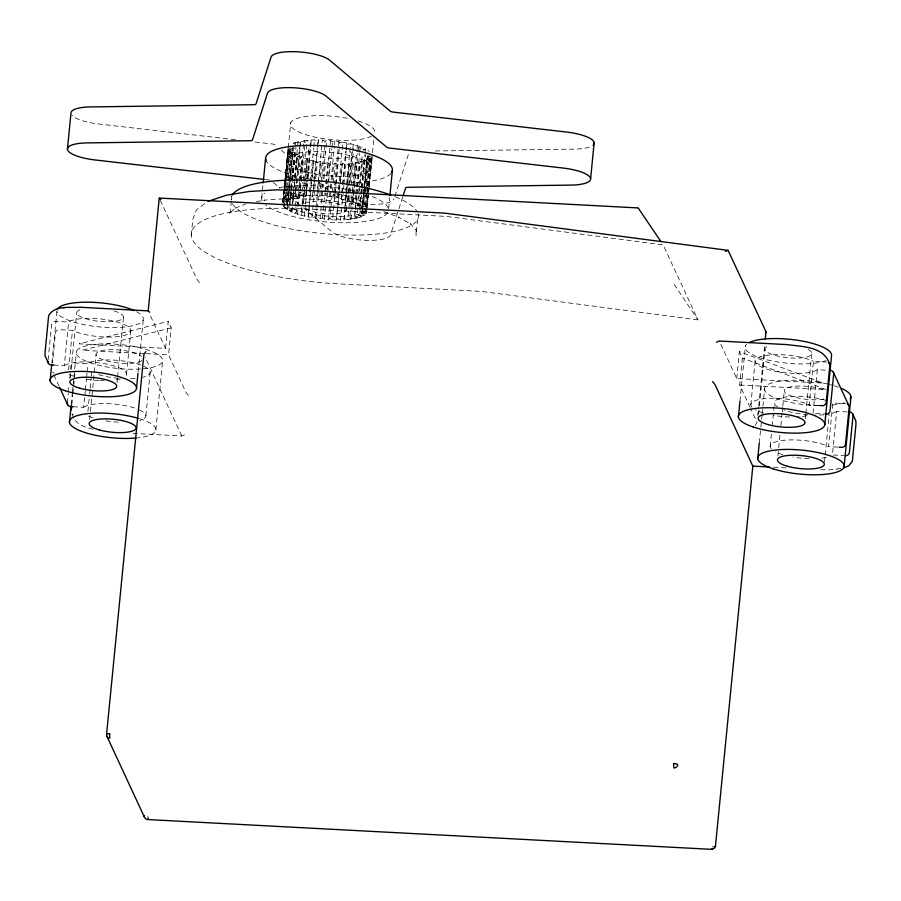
<?xml version="1.0" encoding="UTF-8"?>
<svg xmlns="http://www.w3.org/2000/svg" width="901" height="901" viewBox="0 0 901 901"><rect width="100%" height="100%" fill="white"/><g stroke="black" fill="none" stroke-linecap="round" stroke-linejoin="round"><path stroke-width="0.68" stroke-dasharray="4.5 3.38" d="M48.113 359.927L51.594 324.608A3.615 3.435 -24.9 0 1 55.502 321.342L68.611 322.029A32.132 8.897 5.6 0 1 115.418 321.544A32.132 8.897 5.6 0 1 122.097 335.938A32.132 8.897 5.6 0 1 72.474 330.363L59.365 329.665A3.615 3.435 -24.9 0 0 55.457 332.942L52.517 362.821M51.898 362.833L57.123 309.696M53.835 365.074L64.32 365.626L68.611 322.029M68.589 369.872L72.474 330.363M67.316 402.938L68.251 393.433M68.386 392.081L69.062 385.279M69.726 378.488L70.12 374.422M70.661 368.982L70.931 366.268A3.615 3.435 -24.9 0 1 74.839 362.99L87.949 363.689A32.132 8.897 5.6 0 1 133.877 362.979A32.132 8.897 5.6 0 1 142.786 377.294M70.301 377.992L70.976 371.066M71.111 369.68L76.698 312.94M71.235 404.493L72.463 392.036M72.508 391.496L73.871 377.654M73.961 376.809L76.461 351.356M71.855 404.481L72.79 394.976M72.925 393.613L74.254 380.031M74.389 378.668L74.794 374.602A3.615 3.435 -24.9 0 1 75.436 372.89M73.172 406.734L83.658 407.286L85.268 390.933M85.404 389.57L86.473 378.679M86.609 377.316L87.003 373.228M87.138 371.865L87.949 363.689M87.926 411.532L89.537 395.179M89.672 393.816L90.066 389.728M90.201 388.365L91.271 377.463M91.406 376.1L91.812 372.023M89.638 419.641L90.314 412.726M90.449 411.34L96.035 354.6M117.04 382.587L117.457 378.443M117.592 377.057L123.437 317.535M126.545 374.129L130.836 330.521M138.146 371.719L143.315 319.123M145.883 415.778L150.163 372.181M155.85 429.991L162.653 360.783M165.559 348.383L168.205 321.398L79.164 343.822L165.559 348.383L149.938 314.731M188.354 395.438L185.91 392.228L168.555 354.836L171.213 327.851L168.205 321.398M191.26 235.093L192.825 219.18L196.373 209.922L205.912 202.759M231.32 201.16L230.273 211.769L228.989 214.089L235.296 207.973L234.553 208.39L245.691 203.953M231.444 199.831L231.839 195.855A94.076 26.061 5.6 0 0 231.118 199.898M261.684 198.13L263.182 182.903M282.734 202.274L284.637 182.892M284.761 181.743L288.038 148.293M285.043 180.324L282.869 202.477A42.336 11.724 5.6 0 1 283.488 201.441L284.446 191.755M285.178 178.939L290.753 122.727M282.88 203.389L285.189 179.862M285.324 178.477L288.185 149.408A42.336 11.724 5.6 0 1 288.038 148.665M284.581 190.37L288.658 148.845M288.185 149.408L292.757 150.253L288.759 150.658L283.319 206.025A42.336 11.724 5.6 0 0 284.232 207.174L289.018 207.793L285.64 208.446L287.273 191.834M289.176 191.902L288.219 201.587L284.592 200.371L285.685 189.3M285.82 187.915L286.631 179.614M286.777 178.229L289.897 146.39M284.232 207.174L285.73 191.947M285.865 190.573L286.676 182.261M286.811 180.876L289.671 151.819A42.336 11.724 5.6 0 1 288.759 150.658M284.592 200.371A42.336 11.724 5.6 0 1 285.977 199.459L287.61 182.858M288.151 177.317L291 148.248M287.408 190.449L288.219 182.148M288.354 180.763L291.079 153.08L294.458 152.427L291.744 180.11M287.047 203.525L292.487 148.169L289.153 148.26M287.318 205.619L293.309 143.191A42.336 11.724 5.6 0 1 295.382 142.437L300.134 143.113L296.463 180.482M293.872 191.958L292.104 209.956L287.284 209.595L289.322 188.838M289.458 187.453L290.268 179.153M290.404 177.767L292.724 154.24A42.336 11.724 5.6 0 1 291.079 153.08M289.311 190.516L293.523 147.618M291.62 191.586L290.809 199.887L287.869 198.547A42.336 11.724 5.6 0 1 289.942 197.792L294.841 147.967M294.976 146.581L295.382 142.437M289.3 205.023L291.609 181.495M296.846 207.872L296.44 212.017L291.766 211.949A42.336 11.724 5.6 0 1 289.458 210.845L289.863 206.689M289.998 205.304L292.307 181.777M292.442 180.391L294.897 155.479L297.544 154.589L294.008 190.573M291.755 190.201L292.577 181.901M292.712 180.515L295.978 147.291M295.37 191.564L294.695 198.479L292.566 197.071L294.334 179.085M294.469 177.7L298.006 141.716A42.336 11.724 5.6 0 1 300.697 141.142L305.18 142.054L300.416 190.505M291.766 211.949L292.442 205.023M292.588 203.637L295.032 178.725M295.168 177.339L297.206 156.583A42.336 11.724 5.6 0 1 294.897 155.479M295.505 190.179L296.328 181.867M292.566 197.071A42.336 11.724 5.6 0 1 295.258 196.508L300.01 148.068M300.146 146.683L300.697 141.142M303.896 193.163L301.858 213.92L297.521 214.123A42.336 11.724 5.6 0 1 294.627 213.109L295.179 207.568M295.314 206.194L300.067 157.743L301.88 156.661L299.571 180.189M296.981 206.487L299.425 181.574M300.281 191.879L299.729 197.42L298.49 196.001L299.177 189.086M299.312 187.701L303.93 140.635A42.336 11.724 5.6 0 1 307.14 140.286L311.172 141.389L307.23 181.529M297.521 214.123L299.965 189.21M300.112 187.825L302.961 158.756A42.336 11.724 5.6 0 1 300.067 157.743M298.49 196.001A42.336 11.724 5.6 0 1 301.689 195.652L301.97 192.882M302.105 191.496L303.051 181.811M303.186 180.425L307.14 140.286M304.358 180.56L306.396 159.804A42.336 11.724 5.6 0 0 309.764 160.682L313.604 160.22L308.165 215.576L304.324 216.049A42.336 11.724 5.6 0 1 300.957 215.17L303.141 193.017M303.682 187.487L304.223 181.946M304.031 191.778L307.297 158.553L302.961 158.756M303.434 203.502L305.754 179.975M305.889 178.589L308.739 149.521M301.689 195.652L305.732 196.756L306.926 180.155M307.061 178.77L310.868 140.015A42.336 11.724 5.6 0 1 314.46 139.88L317.907 141.142L317.366 146.672M305.732 196.756L307.095 182.914M304.324 216.049L305.416 204.977M305.552 203.592L307.86 180.065M307.996 178.68L309.764 160.682M314.607 179.997L312.467 196.508L309.02 195.247L310.248 182.79M310.383 181.405L313.649 148.181M313.785 146.807L314.46 139.88M330.768 208.829L329.811 218.515L328.246 219.653A42.336 11.724 5.6 0 1 324.304 219.337L322.412 217.918L319.99 218.875A42.336 11.724 5.6 0 1 316.093 218.346L315.102 216.927L311.904 217.659A42.336 11.724 5.6 0 1 308.21 216.938L313.604 160.22M312.467 196.508L313.83 182.666M313.965 181.281L317.231 148.057M314.742 178.612L318.008 145.399M318.143 144.014L318.549 139.858A42.336 11.724 5.6 0 1 322.389 139.959L325.115 141.322L326.68 140.184A42.336 11.724 5.6 0 1 330.622 140.5L332.514 141.907L334.935 140.961A42.336 11.724 5.6 0 1 338.832 141.491L339.823 142.899L339.283 148.44M311.904 217.659L314.629 189.976M314.764 188.591L315.575 180.279M315.722 178.905L317.343 162.293L320.542 161.572L321.533 162.98L317.175 207.264M349.746 187.577L348.518 200.033A42.336 11.724 5.6 0 0 345.162 199.144L341.321 199.617L341.276 198.265A42.336 11.724 5.6 0 0 337.571 197.544L334.384 198.265L333.393 196.857A42.336 11.724 5.6 0 0 329.496 196.328L327.074 197.274L325.182 195.855A42.336 11.724 5.6 0 0 321.24 195.54L319.675 196.677L316.949 195.314L318.177 182.858M318.312 181.473L322.389 139.959M315.102 216.927L315.913 208.627M316.048 207.241L320.542 161.572M316.093 218.346L317.039 208.649M319.675 196.677L321.038 182.835M321.173 181.45L325.115 141.322M321.24 195.54L321.781 190.01M321.916 188.624L322.727 180.313M322.873 178.939L326.68 140.184M319.99 218.875L323.391 184.266M323.932 178.736L325.43 163.509L327.851 162.563L329.743 163.971A42.336 11.724 5.6 0 0 333.685 164.286L335.251 163.149L337.976 164.511A42.336 11.724 5.6 0 0 341.817 164.613L342.459 163.329L345.905 164.59A42.336 11.724 5.6 0 0 349.498 164.455L345.421 205.98M322.412 217.918L324.856 193.005M324.991 191.62L327.851 162.563M325.182 195.855L325.452 193.096M325.588 191.71L330.622 140.5M324.304 219.337L326.883 193.039M327.018 191.654L329.743 163.971M327.074 197.274L331.838 148.834M331.973 147.449L332.514 141.907M329.496 196.328L330.994 181.101M331.129 179.716L334.395 146.503M334.53 145.117L334.935 140.961M328.246 219.653L329.608 205.811M329.743 204.426L332.052 180.898M332.199 179.513L333.685 164.286M330.904 207.444L333.212 183.917M333.347 182.531L335.251 163.149M333.393 196.857L333.674 194.087M333.809 192.701L338.832 141.491M334.384 198.265L334.789 194.109M334.924 192.735L339.148 149.825M342.459 163.329L336.377 219.968A42.336 11.724 5.6 0 1 332.537 219.878L335.938 185.279M336.073 183.894L337.976 164.511M337.571 197.544L339.069 182.317M339.204 180.932L343.022 142.178A42.336 11.724 5.6 0 1 346.716 142.899L346.221 149.791M336.377 219.968L340.049 182.599M340.184 181.225L341.817 164.613M341.276 198.265L341.682 194.109M341.817 192.724L342.504 185.809M342.639 184.423L345.905 151.199M346.04 149.825L346.716 142.899M341.321 199.617L341.862 194.087M341.997 192.701L342.684 185.775M342.819 184.39L346.085 151.177M345.274 207.365L344.058 219.821A42.336 11.724 5.6 0 1 340.465 219.957L343.867 185.347M344.002 183.962L345.905 164.59M345.162 199.144L350.602 143.777A42.336 11.724 5.6 0 1 353.969 144.667L353.417 150.208M344.058 219.821L344.565 210.136M344.7 208.75L349.194 163.081L353.237 164.185A42.336 11.724 5.6 0 0 356.436 163.836L354.532 183.207M346.187 210.305L347.673 195.078M347.82 193.704L351.627 154.949M355.535 195.168L354.859 202.083A42.336 11.724 5.6 0 0 351.964 201.069L347.628 201.272L348.304 194.357M348.439 192.972L349.115 186.045M349.261 184.671L352.516 151.447M352.651 150.062L353.068 145.917L353.969 144.667M350.286 182.036L353.282 151.582M343.743 218.447L347.786 219.551L348.743 209.865M348.878 208.48L353.237 164.185M347.786 219.551A42.336 11.724 5.6 0 0 350.996 219.191L349.746 217.772L352.741 187.329M352.877 185.944L355.185 162.417L359.668 163.329A42.336 11.724 5.6 0 0 362.36 162.754L358.012 207.05M351.964 201.069L353.597 184.468M353.733 183.083L356.999 149.859M357.134 148.474L357.404 145.714L353.068 145.917M350.996 219.191L354.397 184.592M361.526 189.131L360.028 204.358A42.336 11.724 5.6 0 0 357.72 203.254L353.046 203.175L357.945 153.35M358.08 151.965L358.485 147.809L360.299 146.728L359.747 152.258M355.67 193.783L356.21 188.241M356.357 186.867L359.612 153.643M349.746 217.772L354.228 218.684L356.548 195.157M356.683 193.771L357.224 188.241M357.359 186.856L359.668 163.329M357.877 208.435L356.92 218.121L354.791 216.713L355.332 211.183M355.467 209.798L360.231 161.358L364.984 162.034A42.336 11.724 5.6 0 0 367.056 161.279L362.562 206.96M368.881 155.535L363.846 206.746A42.336 11.724 5.6 0 0 362.202 205.597L357.382 205.248L362.416 154.037M362.427 208.345L361.616 216.645L358.677 215.305L359.082 211.161M359.217 209.775L361.267 189.007M361.402 187.622L364.117 159.95L368.948 160.367A42.336 11.724 5.6 0 0 370.334 159.466L366.707 158.238L371.437 158.396A42.336 11.724 5.6 0 0 372.057 157.36L367.878 156.301L364.747 188.14M361.661 187.746L364.928 154.533M365.063 153.147L365.468 148.992A42.336 11.724 5.6 0 0 363.159 147.888L358.485 147.809M354.791 216.713L359.544 217.4L361.684 194.954M361.853 193.873L362.236 189.413M362.393 188.332L365.626 154.814M367.067 192.679L364.894 214.821L361.256 213.605L361.538 210.834M361.673 209.449L367.101 155.772M362.439 206.802L367.473 155.591M368.678 193.321L366.617 212.726L362.439 211.667L364.072 195.055M364.207 193.67L364.612 189.525M358.677 215.305L363.508 215.733L365.547 194.976M365.693 193.591L366.099 189.435M366.234 188.05L368.948 160.367M365.389 206.633L367.293 187.262M367.428 185.876L370.288 156.808M367.203 191.294L367.608 187.138M367.743 185.764L370.334 159.466M366.302 207.793L367.529 195.337M367.664 193.952L371.336 156.583M361.256 213.605L365.997 213.751L366.268 210.992M366.403 209.606L371.437 158.396M367.011 207.658L368.509 192.431M368.644 191.046L372.327 154.06M372.462 152.674L374.095 136.062M368.667 191.958L369.219 187.78M369.331 186.631L372.327 156.177M388.613 208.762L389.705 197.691M417.647 219.337L416.082 235.262L415.992 228.415L416.803 230.915L410.315 223.662L410.946 224.191L398.4 217.04L399.053 217.299L383.758 211.667M736.725 378.555L739.383 351.559L823.12 383.116L736.725 378.555L719.37 341.164M750.139 407.443L739.732 385.009L742.379 358.024L739.383 351.559M739.946 401.418L745.386 346.052M750.837 404.808L755.117 361.211M757.786 415.688L758.608 407.32M758.743 405.923L764.78 344.554M758.563 414.347L759.239 407.421M759.374 406.036L764.96 349.295M759.273 443.078L760.726 428.392M760.861 427.006L762.088 414.55M762.133 414.01L764.724 387.712A43.417 12.028 5.6 0 1 827.264 383.905M770.164 446.468L771.369 434.203M772.18 426.027L774.455 402.871M777.901 455.996L778.577 449.081M778.712 447.696L780.075 433.854M780.897 425.554L782.113 413.097M782.248 411.712L782.665 407.556M782.8 406.171L784.287 390.944M805.303 418.942L805.719 414.798M805.854 413.413L811.7 353.89M818.367 405.461L809.188 404.977L813.468 361.38L826.577 362.067M813.051 413.3L817.342 369.703L827.828 370.255M824.505 461.988L825.057 456.447M825.192 455.061L829.134 414.933M837.705 447.11L828.526 446.626L832.141 409.842M832.276 408.48L832.806 403.029L845.915 403.727M847.165 411.915L836.68 411.363L832.389 454.96L844.192 455.579M148.237 817.838L148.338 816.982A3.615 1.002 5.6 0 1 147.404 816.903M394.875 196.35L409.178 151.942M402.691 197.071L390.493 234.958A30.397 8.424 5.6 0 1 364.409 240.229A30.397 8.424 5.6 0 1 331.996 231.861L302.195 206.791M317.907 141.142L318.549 139.858M306.396 159.804L307.297 158.553M300.957 215.17L301.858 213.92M347.628 201.272L348.518 200.033M755.117 425.373L757.077 422.4L750.713 408.682M184.48 434.766L182.103 435.971L131.94 433.336M294.627 213.109L296.44 212.017M353.046 203.175L354.859 202.083M365.468 148.992L362.821 149.881L367.642 150.23A42.336 11.724 5.6 0 1 369.286 151.391M289.458 210.845L292.104 209.956M357.382 205.248L360.028 204.358M171.213 327.851L82.16 350.275L144.87 353.586M339.823 142.899L343.022 142.178M360.468 207.41L363.846 206.746M256.391 201.655L264.489 200.112L263.925 200.213C298.524 196.812 333.764 199.234 367.574 207.309M820.755 469.725L829.157 469.849L841.59 468.374M836.691 469.308L837.254 469.207M346.761 144.25L350.602 143.777M367.878 156.301L371.212 156.211M362.439 211.667L366.887 211.544A42.336 11.724 5.6 0 0 366.741 210.429M435.386 150.974L574.444 149.115A30.397 8.424 5.6 0 0 592.655 145.455M297.206 156.583L301.88 156.661M283.488 201.441L288.219 201.587M146.266 353.665L168.555 354.836M739.732 385.009L826.116 389.57L742.379 358.024M815.675 413.446L824.854 413.931M773.621 467.225L786.1 467.889M292.724 154.24L297.544 154.589M285.977 199.459L290.809 199.887M235.488 139.734L98.603 123.978A30.397 8.424 5.6 0 1 71.979 115.294M255.039 141.986L271.809 143.912A3.615 1.002 5.6 0 1 274.873 144.847L277.001 146.638M265.48 179.581L268.273 179.896A3.615 1.002 5.6 0 1 269.804 180.177M289.671 151.819L294.458 152.427M697.937 319.866L481.134 291.383L338.337 283.838A130.262 36.085 5.6 0 1 192.42 239.565A130.262 36.085 5.6 0 1 303.536 208.863L446.322 216.409L663.136 244.881L697.937 319.866L672.461 281.81M289.942 197.792L294.695 198.479M295.258 196.508L299.729 197.42M93.028 429.281C86.327 427.401 78.41 425.565 74.4 419.28M337.019 218.695L340.465 219.957M364.117 159.95L367.056 161.279M293.309 143.191L295.269 144.081M329.811 218.515L332.537 219.878M360.231 161.358L362.36 162.754M298.006 141.716L300.134 143.113M181.799 435.96L145.095 357.134M281.258 150.219L315.305 178.871M319.562 182.452L329.147 190.505M333.404 194.087L335.532 195.877A30.397 8.424 5.6 0 0 367.946 204.245A30.397 8.424 5.6 0 0 394.03 198.963M273.465 182.621L279.851 187.994M284.108 191.575L301.125 205.901M355.185 162.417L356.436 163.836M303.93 140.635L305.18 142.054M199.436 282.644L196.992 279.423L159.882 199.459M53.88 375.075L59.038 386.18M72.08 414.28L73.814 418.03M349.194 163.081L349.498 164.455M310.868 140.015L311.172 141.389M308.165 215.576L308.21 216.938M844.248 402.668A43.417 12.028 5.6 0 1 832.738 405.022M818.626 405.574A43.417 12.028 5.6 0 1 764.724 387.712M829.697 384.49A43.417 12.028 5.6 0 1 833.188 385.459M834.574 385.876A43.417 12.028 5.6 0 1 838.459 387.205M823.942 399.087A23.516 6.51 5.6 0 1 790.932 395.944A23.516 6.51 5.6 0 1 791.258 386.754A23.516 6.51 5.6 0 1 824.269 389.784M136.625 311.735A43.417 12.028 5.6 0 1 113.256 327.592A43.417 12.028 5.6 0 1 56.932 311.622M114.112 310.913A23.516 6.51 5.6 0 1 118.256 320.666A23.516 6.51 5.6 0 1 84.559 318.368A23.516 6.51 5.6 0 1 83.264 308.818M826.093 360.558A43.417 12.028 5.6 0 1 771.966 360.929A43.417 12.028 5.6 0 1 746.681 344.261M808.107 349.509A23.516 6.51 5.6 0 1 803.343 357.629A23.516 6.51 5.6 0 1 772.405 354.577A23.516 6.51 5.6 0 1 769.353 345.702M140.657 368.993A43.417 12.028 5.6 0 1 76.213 352.764A43.417 12.028 5.6 0 1 139.824 347.741A43.417 12.028 5.6 0 1 143.045 368.802M141.817 360.501A23.516 6.51 5.6 0 1 106.104 360.715A23.516 6.51 5.6 0 1 105.113 350.072A23.516 6.51 5.6 0 1 141.423 356.289M139.509 418.717A43.417 12.028 5.6 0 1 137.684 437.863M135.15 378.465A32.132 8.897 5.6 0 1 130.318 378.724M118.425 378.307A32.132 8.897 5.6 0 1 97.229 374.208M139.475 409.899A32.132 8.897 5.6 0 1 139.756 420.553M118.189 422.197A32.132 8.897 5.6 0 1 103.457 420.452M92.938 417.805A32.132 8.897 5.6 0 1 87.532 415.62M83.658 407.286A32.132 8.897 5.6 0 1 136.828 408.795M73.51 414.753A3.615 3.435 -24.9 0 1 71.99 413.773M806.981 415.688A32.132 8.897 5.6 0 1 797.419 416.926M789.783 417.005A32.132 8.897 5.6 0 1 773.666 415.384M763.552 413.03A32.132 8.897 5.6 0 1 755.004 409.538M751.918 407.162A32.132 8.897 5.6 0 1 769.431 398.31A32.132 8.897 5.6 0 1 809.188 404.977M817.342 369.703A32.132 8.897 5.6 0 1 770.524 370.187A32.132 8.897 5.6 0 1 763.845 355.794A32.132 8.897 5.6 0 1 813.468 361.38M120.419 378.893A32.132 8.897 5.6 0 1 114.202 380.121M104.156 380.684A32.132 8.897 5.6 0 1 100.202 380.605M98.851 380.537A32.132 8.897 5.6 0 1 84.131 378.792M73.6 376.145A32.132 8.897 5.6 0 1 68.194 373.96M64.32 365.626A32.132 8.897 5.6 0 1 103.705 363.553A32.132 8.897 5.6 0 1 125.577 376.291M54.173 373.104A3.615 3.435 -24.9 0 1 52.652 372.124M826.318 457.348A32.132 8.897 5.6 0 1 819.572 458.372M809.121 458.654A32.132 8.897 5.6 0 1 793.004 457.032M782.89 454.69A32.132 8.897 5.6 0 1 775.401 451.773M771.256 448.811A32.132 8.897 5.6 0 1 788.769 439.97A32.132 8.897 5.6 0 1 828.526 446.626M836.68 411.363A32.132 8.897 5.6 0 1 827.749 414.302M823.863 414.775A32.132 8.897 5.6 0 1 814.718 415.091M808.017 414.775A32.132 8.897 5.6 0 1 783.51 409.854M777.394 406.813A32.132 8.897 5.6 0 1 787.226 396.812A32.132 8.897 5.6 0 1 827.4 400.844M418.087 213.909A94.076 26.061 5.6 0 1 334.89 234.542A94.076 26.061 5.6 0 1 231.929 202.691M395.528 196.88A94.076 26.061 5.6 0 1 417.028 211.487M713.288 846.794A3.615 1.002 5.6 0 1 712.376 846.771M325.43 163.509A42.336 11.724 5.6 0 1 321.533 162.98M317.343 162.293A42.336 11.724 5.6 0 1 313.649 161.572M357.404 145.714A42.336 11.724 5.6 0 1 360.299 146.728M366.617 212.726A42.336 11.724 5.6 0 1 365.997 213.751M364.894 214.821A42.336 11.724 5.6 0 1 363.508 215.733M361.616 216.645A42.336 11.724 5.6 0 1 359.544 217.4M356.92 218.121A42.336 11.724 5.6 0 1 354.228 218.684M287.284 209.595A42.336 11.724 5.6 0 1 285.64 208.446M305.428 195.382A42.336 11.724 5.6 0 1 309.02 195.247M313.109 195.224A42.336 11.724 5.6 0 1 316.949 195.314M350.117 151.706A21.714 6.014 5.6 0 1 330.262 158.283A21.714 6.014 5.6 0 1 310.181 148.136M346.164 208.728A21.714 6.014 5.6 0 1 330.419 213.942A21.714 6.014 5.6 0 1 304.808 208.12M304.741 203.491A21.714 6.014 5.6 0 1 341.839 205.451M366.076 210.597A42.336 11.724 5.6 0 1 330.735 216.319A42.336 11.724 5.6 0 1 288.174 206.487M285.065 204.212A42.336 11.724 5.6 0 1 301.407 192.251M336.152 193.783A42.336 11.724 5.6 0 1 366.853 206.34M390.978 173.386A63.689 17.637 5.6 0 1 351.3 182.61M310.079 179.186A63.689 17.637 5.6 0 1 304.977 178.218M303.738 177.959A63.689 17.637 5.6 0 1 266.2 160.682M387.633 212.715A63.689 17.637 5.6 0 1 331.23 222.333A63.689 17.637 5.6 0 1 265.727 204.977M262.259 200.822A63.689 17.637 5.6 0 1 264.781 193.197M279.254 187.735A63.689 17.637 5.6 0 1 356.436 191.575M372.203 196.553A63.689 17.637 5.6 0 1 387.914 207.455M371.561 136.017A42.336 11.724 5.6 0 1 316.578 137.459A42.336 11.724 5.6 0 1 293.568 120.013A42.336 11.724 5.6 0 1 348.552 118.56M358.102 120.959A42.336 11.724 5.6 0 1 374.365 133.303M306.149 171.821A42.336 11.724 5.6 0 0 371.122 168.408A42.336 11.724 5.6 0 0 309.809 151.773A42.336 11.724 5.6 0 0 306.149 171.821"/><path stroke-width="1.35" d="M67.44 149.138L70.976 113.154A30.397 8.424 5.6 0 1 90.686 106.915L253.62 104.73A3.615 1.002 5.6 0 0 255.952 104.088L271.088 57.056A30.397 8.424 5.6 0 1 297.172 51.785A30.397 8.424 5.6 0 1 329.597 60.153L390.257 111.183A3.615 1.002 5.6 0 0 393.32 112.118L566.526 132.053A30.397 8.424 5.6 0 1 593.331 144.858M50.129 380.83L51.762 364.218M69.467 422.49L71.156 405.337M71.325 409.921L71.584 407.196M136.513 388.331L138.011 373.104M106.577 734.259L143.901 354.33L145.883 351.615M263.182 182.903L265.626 157.99M389.975 194.931L392.419 170.019M590.606 178.86L594.142 142.876M738.392 417.186L739.946 401.418M715.462 846.185L752.831 466.132L715.09 384.761L712.646 381.551M765.321 338.979L765.985 331.737L728.109 250.365L444.734 213.132L159.252 198.062L148.203 310.991M757.73 458.846L759.273 443.078M824.775 424.686L831.578 355.478A43.417 12.028 5.6 0 0 798.128 340.364A43.417 12.028 5.6 0 0 749.058 342.65M844.113 466.346L850.916 397.138M148.113 818.57L147.516 819.403A3.615 3.435 -24.9 0 1 144.295 815.754A3.615 1.002 5.6 0 0 144.532 816.024M712.139 848.37L711.689 849.35L147.651 819.55M403.119 195.765L405.641 187.926A3.615 1.002 5.6 0 1 407.973 187.284L570.907 185.099A30.397 8.424 5.6 0 0 590.335 177.801A30.397 8.424 5.6 0 0 562.99 168.036L389.784 148.102A3.615 1.002 5.6 0 1 386.72 147.167L326.061 96.137A30.397 8.424 5.6 0 0 293.636 87.769A30.397 8.424 5.6 0 0 267.552 93.051L252.415 140.072A3.615 1.002 5.6 0 1 250.084 140.725L87.149 142.899A30.397 8.424 5.6 0 0 67.71 150.197A30.397 8.424 5.6 0 0 95.067 159.961L264.083 179.423M766.008 331.996L765.602 332.829M716.52 342.222L719.201 341.029L787.069 344.599C801.789 346.682 824.246 346.401 829.506 363.959M725.44 251.402L728.109 250.365M208.03 201.328L226.601 195.202L249.239 191.485L276.156 189.852L305.777 190.37L637.559 207.906M843.55 468.002L848.731 465.828L852.346 461.256L855.95 424.585L855.882 421.049L852.706 413.953M149.746 312.287L148.169 310.868L80.245 307.264C70.199 307.894 54.285 305.056 48.654 315.733L45.05 352.404L45.118 355.94L48.294 363.047M63.746 307.782L64.309 307.68M53.835 365.074L51.211 364.939A3.615 3.435 -24.9 0 1 47.99 361.29M819.673 405.529L822.298 405.664A3.615 3.435 -24.9 0 0 826.206 402.398L829.81 365.716A3.615 3.435 -24.9 0 0 828.323 362.63M73.172 406.734L70.548 406.588A3.615 3.435 -24.9 0 1 67.316 402.938M839.011 447.189L841.635 447.324A3.615 3.435 -24.9 0 0 845.543 444.047L849.147 407.376A3.615 3.435 -24.9 0 0 847.661 404.279M769.465 467.011L752.74 466.11M638.19 207.985L660.872 241.457M160.84 199.481L159.286 198.197M711.689 849.35L711.553 849.192A3.615 3.435 -24.9 0 0 715.462 845.926A3.615 1.002 5.6 0 1 714.099 846.726M833.369 372.293L848.843 405.619M59.612 387.419L67.631 404.695M106.892 736.275L144.599 817.511M840.802 388.128A43.417 12.028 5.6 0 1 850.172 399.008M57.123 309.696A43.417 12.028 5.6 0 1 88.343 302.195A43.417 12.028 5.6 0 1 134.305 310.597M136.242 438.01A43.417 12.028 5.6 0 1 79.536 430.52A43.417 12.028 5.6 0 1 81.056 414.64A43.417 12.028 5.6 0 1 138.123 418.301M826.161 413.998A3.615 3.435 -24.9 0 0 830.069 410.721L833.684 374.05A3.615 3.435 -24.9 0 0 830.452 370.401M845.498 455.658A3.615 3.435 -24.9 0 0 849.406 452.381L853.01 415.699A3.615 3.435 -24.9 0 0 849.789 412.05M232.345 194.943A94.076 26.061 5.6 0 1 295.956 180.076A94.076 26.061 5.6 0 1 390.73 194.999M266.2 160.682A63.689 17.637 5.6 0 1 329.98 146.367A63.689 17.637 5.6 0 1 391.575 172.575M109.595 734.597L109.809 738.167A3.615 3.435 -24.9 0 1 106.588 734.518A3.615 1.002 5.6 0 1 109.674 733.673L109.595 734.597M673.633 764.397L673.847 767.967A3.615 3.435 -24.9 0 0 677.755 764.69A3.615 1.002 5.6 0 0 673.7 763.462L673.633 764.397M787.564 466.279A23.516 6.51 5.6 0 0 824.235 464.758A23.516 6.51 5.6 0 0 790.898 455.275A23.516 6.51 5.6 0 0 787.564 466.279M772.686 468.7A43.417 12.028 5.6 0 0 843.37 468.205A43.417 12.028 5.6 0 0 786.652 449.408A43.417 12.028 5.6 0 0 772.686 468.7M79.975 388.263A23.516 6.51 5.6 0 0 116.634 386.743A23.516 6.51 5.6 0 0 83.297 377.271A23.516 6.51 5.6 0 0 79.975 388.263M65.086 390.685A43.417 12.028 5.6 0 0 135.769 390.201A43.417 12.028 5.6 0 0 79.051 371.392A43.417 12.028 5.6 0 0 65.086 390.685M768.226 424.619A23.516 6.51 5.6 0 0 804.897 423.098A23.516 6.51 5.6 0 0 771.56 413.627A23.516 6.51 5.6 0 0 768.226 424.619M753.349 427.04A43.417 12.028 5.6 0 0 824.032 426.545A43.417 12.028 5.6 0 0 767.314 407.748A43.417 12.028 5.6 0 0 753.349 427.04M99.301 429.923A23.516 6.51 5.6 0 0 135.972 428.403A23.516 6.51 5.6 0 0 102.635 418.92A23.516 6.51 5.6 0 0 99.301 429.923"/></g></svg>
